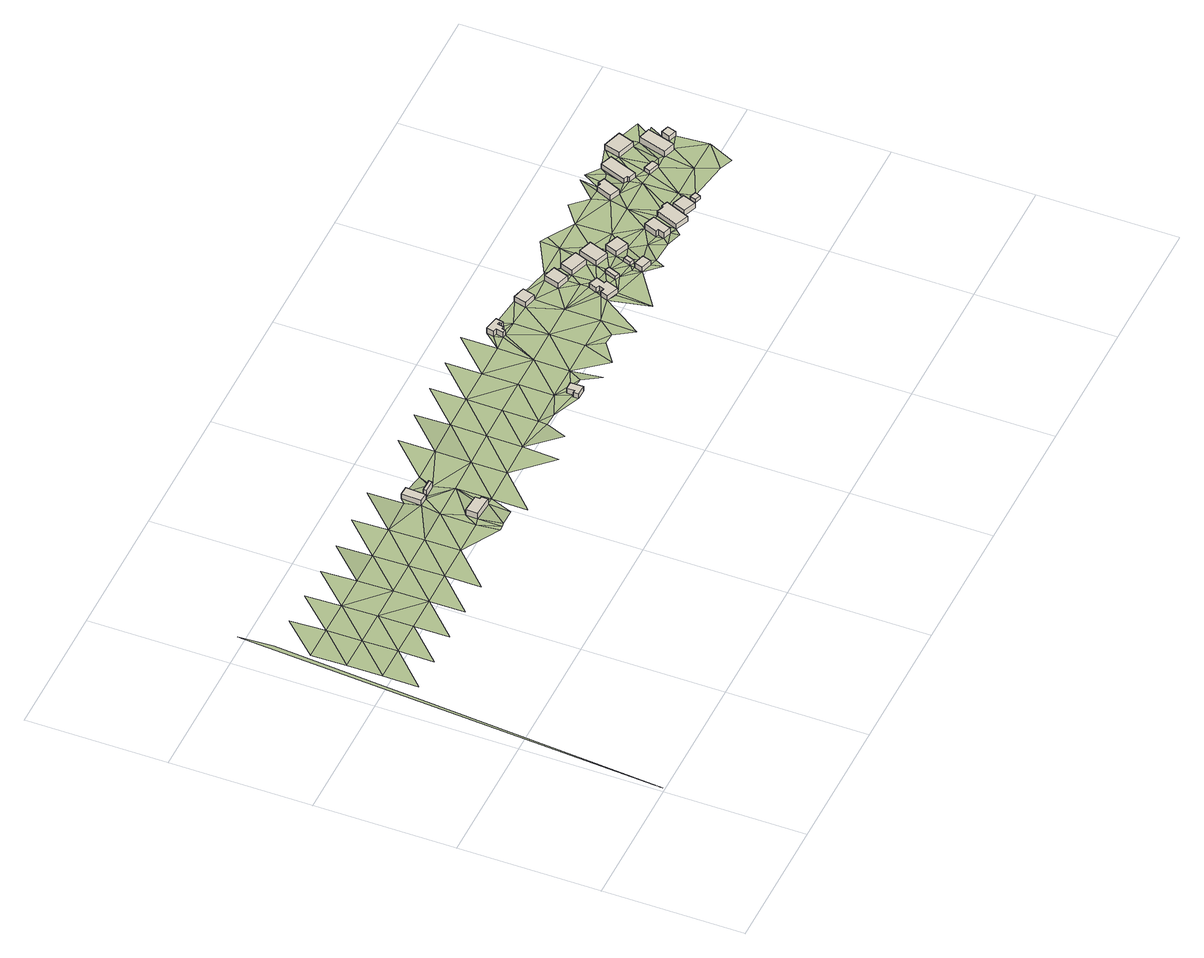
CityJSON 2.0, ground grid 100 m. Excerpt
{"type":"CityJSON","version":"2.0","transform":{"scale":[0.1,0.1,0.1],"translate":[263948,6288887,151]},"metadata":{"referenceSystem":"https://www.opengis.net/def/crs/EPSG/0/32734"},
"CityObjects":{
"building1":{"type":"Building","attributes":{"address":"16 Amandel Avenue Mamre 7347 Cape Town","building":"house","building:levels":"1","building_height":4.1,"roof_height":160.81,"ground_height":156.71,"plus_code":"4FRWFFQ6+877"},"geometry":[{"type":"Solid","lod":"1","boundaries":[[[[0,1,2,3]],[[1,4,5,2]],[[4,6,7,5]],[[6,8,9,7]],[[8,10,11,9]],[[10,0,3,11]],[[3,2,5,7,9,11]],[[10,8,6,4,1,0]]]]}]},
"building2":{"type":"Building","attributes":{"address":"8 Amandel Avenue Mamre 7347 Cape Town","building":"house","building:levels":"1","building_height":4.1,"roof_height":159.89,"ground_height":155.79,"plus_code":"4FRWFFQ6+F7C"},"geometry":[{"type":"Solid","lod":"1","boundaries":[[[[12,13,14,15]],[[13,16,17,14]],[[16,18,19,17]],[[18,12,15,19]],[[15,14,17,19]],[[18,16,13,12]]]]}]},
"building3":{"type":"Building","attributes":{"address":"Amandel Avenue Mamre 7347 Cape Town","building":"yes","building:levels":"1","building_height":4.1,"roof_height":160.91,"ground_height":156.81,"plus_code":"4FRWFFQ6+C7X"},"geometry":[{"type":"Solid","lod":"1","boundaries":[[[[20,21,22,23]],[[21,24,25,22]],[[24,26,27,25]],[[26,20,23,27]],[[23,22,25,27]],[[26,24,21,20]]]]}]},
"building4":{"type":"Building","attributes":{"address":"18 Druiwe Lane Mamre 7347 Cape Town","building":"cabin","building:levels":"1","building_height":2.8,"roof_height":162.62,"ground_height":159.82,"plus_code":"4FRWFFQ6+7Q9"},"geometry":[{"type":"Solid","lod":"1","boundaries":[[[[28,29,30,31]],[[29,32,33,30]],[[32,34,35,33]],[[34,36,37,35]],[[36,38,39,37]],[[38,28,31,39]],[[31,30,33,35,37,39]],[[38,36,34,32,29,28]]]]}]},
"building5":{"type":"Building","attributes":{"address":"Mamre 7347 Cape Town","building":"house","building:levels":"1","building_height":4.1,"roof_height":164.72,"ground_height":160.62,"plus_code":"4FRWFFQ6+FWW"},"geometry":[{"type":"Solid","lod":"1","boundaries":[[[[40,41,42,43]],[[41,44,45,42]],[[44,46,47,45]],[[46,48,49,47]],[[48,50,51,49]],[[50,52,53,51]],[[52,54,55,53]],[[54,56,57,55]],[[56,58,59,57]],[[58,60,61,59]],[[60,62,63,61]],[[62,40,43,63]],[[43,42,45,47,49,51,53,55,57,59,61,63]],[[62,60,58,56,54,52,50,48,46,44,41,40]]]]}]},
"building6":{"type":"Building","attributes":{"address":"Mamre 7347 Cape Town","building":"house","building:levels":"1","building_height":4.1,"roof_height":164.92,"ground_height":160.82,"plus_code":"4FRWFFQ7+F3F"},"geometry":[{"type":"Solid","lod":"1","boundaries":[[[[64,65,66,67]],[[65,68,69,66]],[[68,70,71,69]],[[70,64,67,71]],[[67,66,69,71]],[[70,68,65,64]]]]}]},
"building7":{"type":"Building","attributes":{"address":"Mamre 7347 Cape Town","building":"house","building:levels":"1","building_height":4.1,"roof_height":164.1,"ground_height":160,"plus_code":"4FRWFFQ7+866"},"geometry":[{"type":"Solid","lod":"1","boundaries":[[[[72,73,74,75]],[[73,76,77,74]],[[76,78,79,77]],[[78,80,81,79]],[[80,82,83,81]],[[82,84,85,83]],[[84,86,87,85]],[[86,88,89,87]],[[88,90,91,89]],[[90,72,75,91]],[[75,74,77,79,81,83,85,87,89,91]],[[90,88,86,84,82,80,78,76,73,72]]]]}]},
"building8":{"type":"Building","attributes":{"address":"Mamre 7347 Cape Town","building":"house","building:levels":"1","building_height":4.1,"roof_height":164.76,"ground_height":160.66,"plus_code":"4FRWFFQ7+C5P"},"geometry":[{"type":"Solid","lod":"1","boundaries":[[[[92,93,94,95]],[[93,96,97,94]],[[96,98,99,97]],[[98,92,95,99]],[[95,94,97,99]],[[98,96,93,92]]]]}]},
"building9":{"type":"Building","attributes":{"building":"cabin","building:levels":"1","building_height":2.8,"roof_height":162.93,"ground_height":160.13,"plus_code":"4FRWFFQ7+876"},"geometry":[{"type":"Solid","lod":"1","boundaries":[[[[100,101,102,103]],[[101,104,105,102]],[[104,106,107,105]],[[106,100,103,107]],[[103,102,105,107]],[[106,104,101,100]]]]}]},
"building10":{"type":"Building","attributes":{"address":"7347 Mamre, Cape Town","building":"house","building:levels":"1","building_height":4.1,"roof_height":164.5,"ground_height":160.4,"plus_code":"4FRWFFQ7+C76"},"geometry":[{"type":"Solid","lod":"1","boundaries":[[[[108,109,110,111]],[[109,112,113,110]],[[112,114,115,113]],[[114,108,111,115]],[[111,110,113,115]],[[114,112,109,108]]]]}]},
"building11":{"type":"Building","attributes":{"building":"house","building:levels":"1","building_height":4.1,"roof_height":164.23,"ground_height":160.13,"plus_code":"4FRWFFQ7+787"},"geometry":[{"type":"Solid","lod":"1","boundaries":[[[[116,117,118,119]],[[117,120,121,118]],[[120,122,123,121]],[[122,116,119,123]],[[119,118,121,123]],[[122,120,117,116]]]]}]},
"building12":{"type":"Building","attributes":{"building":"cabin","building:levels":"1","building_height":2.8,"roof_height":162.93,"ground_height":160.13,"plus_code":"4FRWFFQ7+78W"},"geometry":[{"type":"Solid","lod":"1","boundaries":[[[[124,125,126,127]],[[125,128,129,126]],[[128,130,131,129]],[[130,124,127,131]],[[127,126,129,131]],[[130,128,125,124]]]]}]},
"building13":{"type":"Building","attributes":{"address":"Mamre 7347 Cape Town","building":"house","building:levels":"1","building_height":4.1,"roof_height":164.5,"ground_height":160.4,"plus_code":"4FRWFFQ7+98J"},"geometry":[{"type":"Solid","lod":"1","boundaries":[[[[132,133,134,135]],[[133,136,137,134]],[[136,138,139,137]],[[138,132,135,139]],[[135,134,137,139]],[[138,136,133,132]]]]}]},
"building14":{"type":"Building","attributes":{"address":"Mamre 7347 Cape Town","building":"house","building:levels":"1","building_height":4.1,"roof_height":164.84,"ground_height":160.74,"plus_code":"4FRWFFQ7+89R"},"geometry":[{"type":"Solid","lod":"1","boundaries":[[[[140,141,142,143]],[[141,144,145,142]],[[144,146,147,145]],[[146,140,143,147]],[[143,142,145,147]],[[146,144,141,140]]]]}]},
"building15":{"type":"Building","attributes":{"address":"Mamre 7347 Cape Town","building":"house","building:levels":"1","building_height":4.1,"roof_height":165.55,"ground_height":161.45,"plus_code":"4FRWFFQ7+7FM"},"geometry":[{"type":"Solid","lod":"1","boundaries":[[[[148,149,150,151]],[[149,152,153,150]],[[152,154,155,153]],[[154,156,157,155]],[[156,158,159,157]],[[158,148,151,159]],[[151,150,153,155,157,159]],[[158,156,154,152,149,148]]]]}]},
"building16":{"type":"Building","attributes":{"address":"Mamre 7347 Cape Town","building":"house","building:levels":"1","building_height":4.1,"roof_height":165.55,"ground_height":161.45,"plus_code":"4FRWFFQ7+7G8"},"geometry":[{"type":"Solid","lod":"1","boundaries":[[[[160,161,162,163]],[[161,164,165,162]],[[164,166,167,165]],[[166,168,169,167]],[[168,170,171,169]],[[170,160,163,171]],[[163,162,165,167,169,171]],[[170,168,166,164,161,160]]]]}]},
"building17":{"type":"Building","attributes":{"address":"12 Mamre 7347 Cape Town","building":"house","building:levels":"1","building_height":4.1,"roof_height":165.88,"ground_height":161.78,"plus_code":"4FRWFFQ7+6HW"},"geometry":[{"type":"Solid","lod":"1","boundaries":[[[[172,173,174,175]],[[173,176,177,174]],[[176,178,179,177]],[[178,172,175,179]],[[175,174,177,179]],[[178,176,173,172]]]]}]},
"building18":{"type":"Building","attributes":{"building":"cabin","building:levels":"1","building_height":2.8,"roof_height":164.58,"ground_height":161.78,"plus_code":"4FRWFFQ7+6JM"},"geometry":[{"type":"Solid","lod":"1","boundaries":[[[[180,181,182,183]],[[181,184,185,182]],[[184,186,187,185]],[[186,180,183,187]],[[183,182,185,187]],[[186,184,181,180]]]]}]},
"building19":{"type":"Building","attributes":{"address":"53 Lang Avenue Mamre 7347 Cape Town","building":"house","building:levels":"1","building_height":4.1,"roof_height":164.52,"ground_height":160.42,"plus_code":"4FRWFFQ7+CHJ"},"geometry":[{"type":"Solid","lod":"1","boundaries":[[[[188,189,190,191]],[[189,192,193,190]],[[192,194,195,193]],[[194,196,197,195]],[[196,198,199,197]],[[198,188,191,199]],[[191,190,193,195,197,199]],[[198,196,194,192,189,188]]]]}]},
"building20":{"type":"Building","attributes":{"address":"52 Lang Avenue Mamre 7347 Cape Town","building":"house","building:levels":"1","building_height":4.1,"roof_height":164.47,"ground_height":160.37,"plus_code":"4FRWFFQ7+CJQ"},"geometry":[{"type":"Solid","lod":"1","boundaries":[[[[200,201,202,203]],[[201,204,205,202]],[[204,206,207,205]],[[206,208,209,207]],[[208,210,211,209]],[[210,200,203,211]],[[203,202,205,207,209,211]],[[210,208,206,204,201,200]]]]}]},
"building21":{"type":"Building","attributes":{"address":"51 Lang Avenue Mamre 7347 Cape Town","building":"cabin","building:levels":"1","building_height":2.8,"roof_height":163.98,"ground_height":161.18,"plus_code":"4FRWFFQ7+9M8"},"geometry":[{"type":"Solid","lod":"1","boundaries":[[[[212,213,214,215]],[[213,216,217,214]],[[216,218,219,217]],[[218,212,215,219]],[[215,214,217,219]],[[218,216,213,212]]]]}]},
"building22":{"type":"Building","attributes":{"address":"51 Lang Avenue Mamre 7347 Cape Town","building":"house","building:levels":"1","building_height":4.1,"roof_height":164.44,"ground_height":160.34,"plus_code":"4FRWFFQ7+FP8"},"geometry":[{"type":"Solid","lod":"1","boundaries":[[[[220,221,222,223]],[[221,224,225,222]],[[224,226,227,225]],[[226,220,223,227]],[[223,222,225,227]],[[226,224,221,220]]]]}]},
"building23":{"type":"Building","attributes":{"address":"50 Lang Avenue Mamre 7347 Cape Town","building":"house","building:levels":"1","building_height":4.1,"roof_height":165.28,"ground_height":161.18,"plus_code":"4FRWFFQ7+9QP"},"geometry":[{"type":"Solid","lod":"1","boundaries":[[[[228,229,230,231]],[[229,232,233,230]],[[232,234,235,233]],[[234,228,231,235]],[[231,230,233,235]],[[234,232,229,228]]]]}]},
"building24":{"type":"Building","attributes":{"building":"house","building:levels":"1","building_height":4.1,"roof_height":165.02,"ground_height":160.92,"plus_code":"4FRWFFQ7+9R8"},"geometry":[{"type":"Solid","lod":"1","boundaries":[[[[236,237,238,239]],[[237,240,241,238]],[[240,242,243,241]],[[242,236,239,243]],[[239,238,241,243]],[[242,240,237,236]]]]}]},
"terrain1":{"type":"TINRelief","geometry":[{"type":"CompositeSurface","lod":"1","boundaries":[[[244,245,246]],[[247,248,249]],[[250,247,251]],[[247,249,251]],[[252,250,253]],[[250,251,253]],[[254,255,249]],[[256,252,253]],[[257,251,249]],[[249,255,257]],[[253,251,258]],[[251,257,258]],[[255,259,260]],[[261,253,258]],[[255,260,257]],[[257,262,258]],[[260,262,257]],[[258,262,263]],[[264,265,260]],[[266,258,263]],[[262,260,267]],[[265,267,260]],[[268,263,262]],[[268,262,267]],[[265,269,270]],[[271,263,268]],[[272,267,265]],[[270,272,265]],[[273,268,267]],[[273,267,272]],[[274,268,273]],[[272,270,275]],[[276,270,277]],[[270,276,275]],[[272,13,273]],[[276,277,278]],[[13,272,275]],[[1,276,278]],[[1,278,279]],[[1,0,276]],[[0,275,276]],[[13,280,273]],[[273,280,281]],[[1,279,282]],[[279,283,282]],[[13,275,16]],[[284,275,0]],[[12,280,13]],[[283,285,282]],[[275,284,16]],[[0,286,284]],[[287,288,286]],[[282,285,288]],[[16,20,26]],[[26,18,16]],[[284,286,288]],[[16,284,20]],[[285,284,288]],[[26,289,18]],[[20,284,290]],[[291,285,292]],[[18,289,293]],[[289,290,293]],[[294,284,285]],[[290,284,294]],[[285,291,294]],[[290,295,293]],[[294,295,290]],[[293,295,296]],[[294,291,297]],[[298,291,299]],[[291,298,297]],[[300,295,294]],[[294,297,300]],[[295,300,301]],[[302,298,303]],[[304,297,298]],[[305,298,302]],[[298,305,304]],[[297,306,300]],[[297,304,306]],[[302,307,305]],[[308,300,306]],[[309,305,307]],[[304,305,310]],[[306,304,310]],[[305,309,310]],[[307,311,309]],[[38,311,307]],[[311,312,309]],[[313,312,311]],[[306,310,314]],[[315,309,312]],[[306,314,316]],[[315,28,317]],[[315,318,309]],[[319,315,317]],[[310,309,320]],[[318,315,319]],[[320,314,310]],[[309,318,320]],[[319,321,318]],[[314,320,322]],[[323,314,322]],[[324,325,318]],[[320,318,326]],[[320,44,322]],[[318,325,326]],[[327,44,320]],[[324,328,325]],[[322,44,40]],[[327,320,326]],[[322,40,62]],[[44,41,40]],[[327,329,330]],[[331,325,328]],[[329,327,332]],[[333,329,334]],[[327,326,332]],[[329,335,334]],[[333,334,336]],[[325,337,326]],[[329,332,335]],[[331,337,325]],[[338,335,332]],[[326,65,332]],[[337,331,339]],[[338,332,64]],[[337,340,326]],[[340,65,326]],[[332,65,64]],[[339,82,337]],[[68,65,340]],[[80,340,337]],[[337,82,80]],[[68,340,93]],[[341,340,80]],[[342,82,343]],[[340,341,344]],[[93,340,345]],[[68,346,70]],[[343,84,342]],[[344,345,340]],[[342,84,82]],[[346,68,93]],[[78,341,80]],[[78,76,341]],[[70,346,347]],[[93,345,96]],[[120,84,343]],[[344,348,345]],[[101,86,84]],[[348,88,86]],[[96,345,109]],[[109,345,348]],[[84,104,101]],[[347,346,349]],[[86,350,348]],[[349,96,109]],[[104,84,120]],[[86,101,350]],[[349,351,347]],[[109,351,349]],[[112,109,348]],[[133,348,350]],[[112,348,133]],[[120,352,104]],[[133,350,353]],[[125,353,104]],[[125,104,352]],[[354,347,351]],[[117,352,120]],[[352,117,125]],[[133,353,136]],[[124,353,125]],[[120,355,122]],[[112,133,132]],[[128,125,117]],[[124,141,353]],[[351,356,354]],[[136,353,141]],[[117,116,128]],[[132,356,112]],[[122,355,357]],[[358,347,354]],[[357,116,122]],[[130,128,116]],[[124,130,141]],[[356,132,354]],[[140,136,141]],[[359,130,116]],[[359,141,130]],[[132,138,354]],[[116,357,360]],[[136,140,138]],[[359,116,360]],[[358,354,361]],[[357,362,360]],[[138,140,363]],[[364,354,138]],[[365,363,140]],[[364,361,354]],[[362,158,360]],[[359,360,366]],[[365,359,366]],[[154,360,158]],[[363,364,138]],[[367,158,362]],[[154,366,360]],[[366,363,365]],[[362,368,367]],[[154,158,156]],[[367,368,369]],[[369,168,367]],[[168,370,367]],[[363,366,371]],[[363,189,364]],[[166,370,168]],[[371,366,370]],[[189,363,371]],[[370,166,371]],[[372,364,373]],[[374,173,160]],[[166,164,161]],[[371,166,161]],[[364,189,373]],[[173,172,160]],[[172,375,160]],[[376,189,371]],[[377,371,161]],[[375,378,379]],[[377,161,160]],[[373,189,188]],[[375,380,160]],[[375,379,180]],[[377,376,371]],[[380,375,180]],[[160,380,377]],[[380,180,186]],[[188,381,373]],[[196,188,198]],[[188,196,381]],[[194,376,382]],[[383,382,376]],[[377,383,376]],[[196,194,384]],[[380,186,385]],[[377,380,212]],[[382,383,386]],[[387,194,382]],[[388,383,377]],[[384,194,387]],[[388,377,212]],[[389,212,380]],[[204,387,382]],[[384,387,204]],[[385,389,380]],[[212,218,388]],[[390,385,186]],[[388,218,221]],[[221,201,388]],[[221,218,391]],[[391,389,392]],[[393,389,385]],[[204,201,220]],[[392,389,393]],[[220,201,221]],[[224,221,391]],[[385,390,394]],[[224,391,392]],[[395,393,385]],[[394,390,396]],[[392,393,397]],[[395,385,394]],[[224,392,397]],[[226,224,397]],[[395,237,234]],[[395,394,240]],[[240,237,395]],[[236,234,237]],[[226,397,398]],[[397,234,398]],[[234,236,399]]]}]}
},
"vertices":[
[1810,2147,48],[1805,2061,48],[1805,2061,98],[1810,2147,98],[1954,2052,48],[1954,2052,98],[1957,2102,48],[1957,2102,98],[1938,2103,48],[1938,2103,98],[1940,2139,48],[1940,2139,98],
[1788,2585,48],[1781,2443,48],[1781,2443,89],[1788,2585,89],[1846,2440,48],[1846,2440,89],[1853,2582,48],[1853,2582,89],
[1869,2445,48],[1959,2443,48],[1959,2443,99],[1869,2445,99],[1959,2467,48],[1959,2467,99],[1869,2468,48],[1869,2468,99],
[3132,1900,76],[3132,1992,76],[3132,1992,116],[3132,1900,116],[3072,1992,76],[3072,1992,116],[3073,1937,76],[3073,1937,116],[3055,1937,76],[3055,1937,116],[3055,1899,76],[3055,1899,116],
[3352,2618,94],[3379,2612,94],[3379,2612,137],[3352,2618,137],[3368,2558,94],[3368,2558,137],[3392,2553,94],[3392,2553,137],[3397,2579,94],[3397,2579,137],[3417,2575,94],[3417,2575,137],[3426,2621,94],[3426,2621,137],[3443,2618,94],[3443,2618,137],[3439,2600,94],[3439,2600,137],[3457,2597,94],[3457,2597,137],[3468,2651,94],[3468,2651,137],[3364,2672,94],[3364,2672,137],
[3698,2623,98],[3675,2535,98],[3675,2535,139],[3698,2623,139],[3764,2512,98],[3764,2512,139],[3786,2601,98],[3786,2601,139],
[4010,2237,90],[3987,2179,90],[3987,2179,131],[4010,2237,131],[4010,2170,90],[4010,2170,131],[3994,2130,90],[3994,2130,131],[3966,2140,90],[3966,2140,131],[3945,2085,90],[3945,2085,131],[4037,2051,90],[4037,2051,131],[4072,2144,90],[4072,2144,131],[4051,2152,90],[4051,2152,131],[4074,2212,90],[4074,2212,131],
[3956,2525,94],[3920,2414,94],[3920,2414,138],[3956,2525,138],[4008,2386,94],[4008,2386,138],[4044,2497,94],[4044,2497,138],
[4175,2197,91],[4142,2114,91],[4142,2114,119],[4175,2197,119],[4174,2102,91],[4174,2102,119],[4206,2185,91],[4206,2185,119],
[4099,2475,94],[4066,2385,94],[4066,2385,135],[4099,2475,135],[4197,2338,94],[4197,2338,135],[4230,2428,94],[4230,2428,135],
[4373,2023,91],[4293,2046,91],[4293,2046,132],[4373,2023,132],[4274,1983,91],[4274,1983,132],[4355,1960,91],[4355,1960,132],
[4318,2133,91],[4299,2079,91],[4299,2079,119],[4318,2133,119],[4330,2067,91],[4330,2067,119],[4350,2121,91],[4350,2121,119],
[4257,2412,94],[4209,2276,94],[4209,2276,135],[4257,2412,135],[4307,2242,94],[4307,2242,135],[4355,2378,94],[4355,2378,135],
[4371,2278,94],[4338,2192,94],[4338,2192,138],[4371,2278,138],[4435,2155,94],[4435,2155,138],[4468,2242,94],[4468,2242,138],
[4665,1958,98],[4718,2095,98],[4718,2095,146],[4665,1958,146],[4639,2125,98],[4639,2125,146],[4602,2029,98],[4602,2029,146],[4622,2022,98],[4622,2022,146],[4607,1980,98],[4607,1980,146],
[4878,2071,104],[4835,2091,104],[4835,2091,146],[4878,2071,146],[4829,2076,104],[4829,2076,146],[4778,2096,104],[4778,2096,146],[4712,1937,104],[4712,1937,146],[4807,1899,104],[4807,1899,146],
[4881,2032,104],[4846,1938,104],[4846,1938,149],[4881,2032,149],[4938,1904,104],[4938,1904,149],[4973,1998,104],[4973,1998,149],
[4995,1962,108],[4979,1922,108],[4979,1922,136],[4995,1962,136],[5023,1904,108],[5023,1904,136],[5040,1945,108],[5040,1945,136],
[4846,2543,94],[4799,2433,94],[4799,2433,135],[4846,2543,135],[4873,2401,94],[4873,2401,135],[4929,2529,94],[4929,2529,135],[4880,2550,94],[4880,2550,135],[4873,2532,94],[4873,2532,135],
[5055,2368,94],[5133,2570,94],[5133,2570,135],[5055,2368,135],[5047,2602,94],[5047,2602,135],[4975,2416,94],[4975,2416,135],[5007,2404,94],[5007,2404,135],[5001,2389,94],[5001,2389,135],
[5113,2292,101],[5192,2267,101],[5192,2267,130],[5113,2292,130],[5206,2315,101],[5206,2315,130],[5127,2339,101],[5127,2339,130],
[5220,2652,93],[5188,2536,93],[5188,2536,134],[5220,2652,134],[5314,2495,93],[5314,2495,134],[5353,2609,93],[5353,2609,134],
[5364,2472,92],[5305,2271,92],[5305,2271,143],[5364,2472,143],[5391,2245,92],[5391,2245,143],[5451,2446,92],[5451,2446,143],
[5467,2363,99],[5447,2301,99],[5447,2301,140],[5467,2363,140],[5505,2283,99],[5505,2283,140],[5524,2345,99],[5524,2345,140],
[245,2805,17],[245,3055,3],[1,2,38],[245,2050,37],[245,1800,37],[496,2050,36],[245,2300,34],[496,2300,33],[245,2550,29],[496,2550,29],[496,1800,37],[747,2050,36],[496,2805,18],[747,2300,32],[747,2550,27],[747,1800,36],[998,2050,35],[747,2805,16],[998,2300,32],[998,2550,25],[998,1800,36],[1249,2050,37],[998,2805,14],[1249,2300,34],[1249,2550,28],[1249,1800,36],[1501,2050,41],[1249,2805,17],[1501,2300,40],[1501,2550,36],[1501,2805,28],[1752,2300,51],[1752,2050,48],[1770,1891,49],[1804,1892,49],[1830,1895,49],[1752,2550,48],[1752,2805,44],[1954,2052,57],[1941,1891,55],[2003,2300,57],[2003,2050,57],[1940,2139,57],[1938,2103,57],[1957,2102,57],[1959,2467,58],[1959,2443,58],[2254,2050,66],[2003,1800,55],[2003,2550,58],[2254,2300,66],[2254,2550,67],[2254,2805,69],[2505,2300,76],[2505,2050,74],[2498,1799,68],[2505,2550,80],[2505,2805,74],[2752,1988,81],[2698,1842,75],[2756,2300,84],[2756,2050,81],[2756,2550,85],[2848,1983,81],[2756,2805,84],[3007,2050,88],[3007,2300,90],[3055,1937,88],[3072,1992,88],[3073,1937,88],[3007,2550,91],[3132,1992,88],[3007,2805,90],[3142,1961,86],[3258,2050,86],[3208,1956,86],[3258,2300,90],[3291,1830,80],[3258,2550,94],[3258,2805,94],[3438,1834,82],[3509,2050,89],[3509,2300,94],[3392,2553,96],[3581,1939,89],[3417,2575,96],[3397,2579,96],[3664,1935,91],[3509,2550,96],[3426,2621,96],[3439,2600,96],[3457,2597,96],[3443,2618,96],[3760,2050,91],[3468,2651,96],[3760,1800,84],[3760,2300,95],[3987,2179,94],[4011,2050,90],[4011,1800,86],[4010,2237,94],[4011,2300,94],[3956,2525,97],[4011,2550,97],[4074,2212,94],[4044,2497,97],[4175,2197,94],[4099,2475,97],[4262,2050,91],[4206,2185,94],[4262,2550,95],[4378,1881,89],[4230,2428,95],[4400,1942,98],[4272,2689,96],[4435,2155,98],[4513,2050,98],[4327,2661,95],[4566,1932,98],[4513,2300,97],[4513,2550,94],[4468,2242,97],[4639,2125,104],[4665,1958,104],[4670,1894,106],[4701,1928,104],[4718,2095,104],[4765,2300,99],[4653,2660,94],[4765,2550,94],[4807,1899,106],[4973,1998,108],[4873,2401,99],[5016,2300,101],[4938,1904,110],[4979,1922,110],[5016,2050,108],[4912,2689,80],[4975,2416,101],[5001,2389,101],[4951,2673,94],[5267,2050,108],[5007,2404,101],[5016,2550,94],[5055,2368,101],[5192,2267,102],[5331,1898,110],[5206,2315,102],[5267,2300,102],[5305,2271,102],[5518,2050,107],[5391,2245,102],[5427,1861,110],[5364,2472,93],[5518,2550,92],[5523,2458,92]
]}
